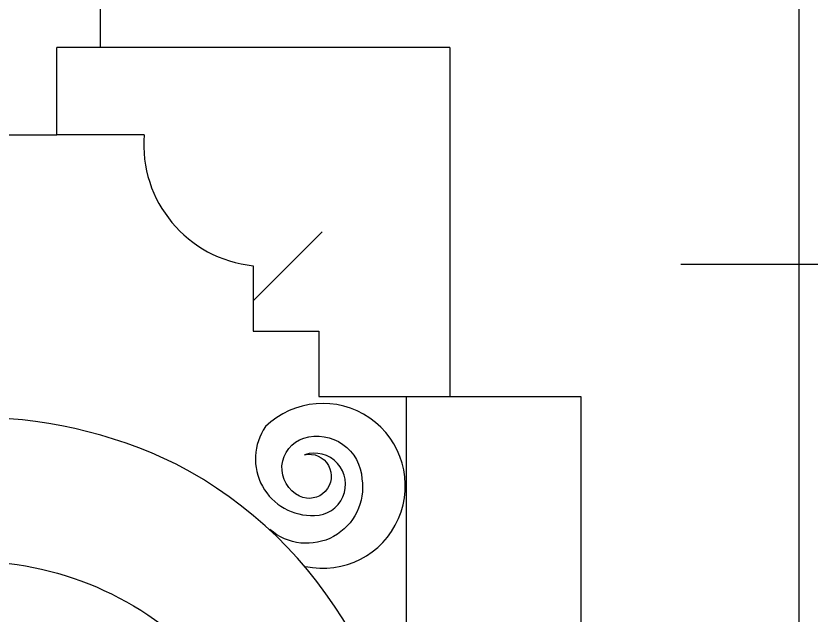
# Model space of a CAD drawing. Header units: metres. Extents: x 190 to 8964, y 310 to 11620.
# Drawn here: x 5712 to 6623, y 4277 to 4963 of the extents above; entities that cross this region are included whole.
import ezdxf

# ---------------------------------------------------------------- set-up
doc = ezdxf.new("R2010")
doc.units = ezdxf.units.M
for name, color, linetype in [('2', 2, 'Continuous'), ('3', 3, 'Continuous'), ('4', 4, 'Continuous'), ('BH', 3, 'Continuous'), ('DIM', 3, 'Continuous')]:
    doc.layers.add(name, color=color, linetype=linetype)
doc.dimstyles.get("Standard").update_dxf_attribs({"dimtxt": 2.5, "dimasz": 2.5, "dimexe": 1.25, "dimexo": 0.625, "dimtad": 1, "dimcen": 2.5, "dimazin": 3, "dimtfac": 1, "dimtmove": 0, "dimatfit": 3})

msp = doc.modelspace()

# ---------------------------------------------------------------- hatches: boundary and pattern name
at = {"layer": 'BH'}
h = msp.add_hatch(dxfattribs=at)
h.set_pattern_fill('ANSI31', scale=1500)
h.paths.add_polyline_path([(7808.81, 6539.23), (6608.81, 6328.81), (6608.81, 2077.06), (7808.81, 2077.06)])
h = msp.add_hatch(dxfattribs=at)
h.set_pattern_fill('AR-CONC', scale=15)
h.paths.add_polyline_path([(6608.81, 5052.06), (5958.81, 5052.06), (5958.81, 5402.06), (6608.81, 5402.06), (6608.81, 6328.81), (6408.81, 6293.74), (6408.81, 5527.06), (5808.81, 5527.06), (5808.81, 4927.06), (6208.81, 4927.06), (6208.81, 4527.06), (6358.81, 4527.06), (6358.81, 3927.06), (6408.81, 3927.06), (6408.81, 2677.06), (6358.81, 2677.06), (6358.81, 1977.06), (7058.81, 1977.06), (7058.81, 2077.06), (6608.81, 2077.06)])
h = msp.add_hatch(dxfattribs=at)
h.set_pattern_fill('ANSI33', scale=300)
h.paths.add_polyline_path([(6408.81, 6293.74), (6308.81, 6276.21), (6308.81, 5627.06), (6408.81, 5627.06)])
h.paths.add_polyline_path([(6408.81, 5627.06), (6308.81, 5627.06), (5733.81, 5627.06), (5733.81, 5527.06), (6408.81, 5527.06)])
h.paths.add_polyline_path([(6208.81, 4927.06), (5758.81, 4927.06), (5758.81, 4827.06), (5808.81, 4827.06), (5858.81, 4827.06, 0.41), (5983.81, 4677.06), (5983.81, 4602.06), (6058.81, 4602.06), (6058.81, 4527.06), (6158.81, 4527.06), (6208.81, 4527.06)])
h = msp.add_hatch(dxfattribs=at)
h.set_pattern_fill('ANSI33', scale=300)
h.paths.add_polyline_path([(6358.81, 4527.06), (6158.81, 4527.06), (6158.81, 4048.25, -0.03), (6158.81, 3985.55), (6158.81, 3927.06), (6358.81, 3927.06)])

# ---------------------------------------------------------------- linework, layer by layer
at = {"layer": '2'}
msp.add_line((6608.81, 6328.81), (6608.81, 2077.06), dxfattribs=at)
at = {"layer": '3'}
for points in [[(6043.52, 4332.52, 1.67), (5997.76, 4492.61, 0.62), (6053.89, 4390.84, 1.17), (6042.58, 4460.48, -1.4), (6036.87, 4412.97, -0.68), (6041.79, 4479.47, -0.49), (6108.21, 4432.67, -0.7), (6002.91, 4374.71)], [(5554.26, 4157.47, 1.01), (5841.5, 3560.46, 0.65), (5895.55, 4449.62, 0.5), (5142.78, 4064.89, 0.41), (5585.69, 3357.09, -0.29), (5854.65, 3067.62, -0.11), (5841.2, 2771.4, -1.25), (5715.91, 2838.08, -0.81), (5800.86, 2798.33, -0.69), (5733.62, 2784.87, -2.98), (5771.91, 2768.25)], [(5763.74, 2836.42, 1.67), (5804.63, 2765.58, 1.01), (5692.45, 2853.39, 1.11), (5874.82, 2751.21, 0.15), (5881.54, 3128.2, 0.25), (5572.25, 3451.34, -0.16), (5323.46, 3633.11, -0.51), (5545.35, 4319.78, -0.44), (6016.02, 4057.23, -0.38), (5773.96, 3612.91, -0.96), (5554.26, 4157.47)]]:
    msp.add_lwpolyline(points, format="xyb", dxfattribs=at)
at = {"layer": '4'}
for p, q in [((5808.81, 4927.06), (5808.81, 5527.06)), ((6208.81, 4927.06), (5758.81, 4927.06)), ((5758.81, 4827.06), (5758.81, 4927.06)), ((6208.81, 4927.06), (6208.81, 4527.06)), ((5658.81, 4827.06), (5758.81, 4827.06)), ((5858.81, 4827.06), (5758.81, 4827.06)), ((5983.81, 4677.06), (5983.81, 4602.06)), ((5983.81, 4602.06), (6058.81, 4602.06)), ((6058.81, 4602.06), (6058.81, 4527.06)), ((6058.81, 4527.06), (6158.81, 4527.06)), ((6158.81, 4527.06), (6358.81, 4527.06)), ((6158.81, 4527.06), (6158.81, 3927.06)), ((6358.81, 4527.06), (6358.81, 3927.06))]:
    msp.add_line(p, q, dxfattribs=at)
msp.add_arc((5997.97, 4815.94), 139.6, 175.43, 264.18, dxfattribs=at)

# ---------------------------------------------------------------- leaders
at = {"layer": 'DIM'}
msp.add_leader([(6473.35, 4678.78), (8045.26, 4678.78)], dimstyle='Standard', dxfattribs=at)

doc.saveas('drawing.dxf')
